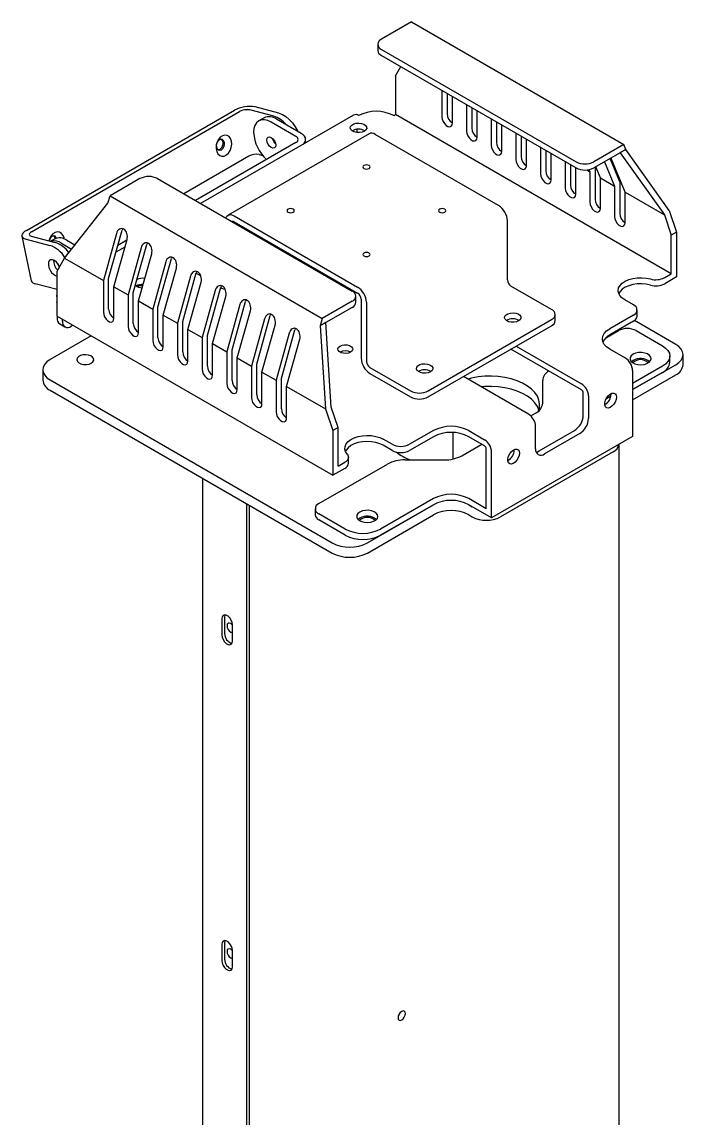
# Model space of a CAD drawing. Header units: millimetres. Extents: x -151 to 542, y -128 to 292.
# Drawn here: x 300.58 to 309.42, y 262.11 to 276.77 of the extents above; entities that cross this region are included whole.
import ezdxf

# ---------------------------------------------------------------- set-up
doc = ezdxf.new("R2010")
doc.units = ezdxf.units.MM

msp = doc.modelspace()

# ---------------------------------------------------------------- linework, layer by layer
at = {"color": 7, "linetype": 'Continuous', "lineweight": 25}
for p, q in [((305.78892, 276.76565), (305.38822, 276.53433)), ((305.78892, 276.76565), (308.6282, 275.12656)), ((305.33941, 276.4663), (305.33941, 276.38464)), ((305.38822, 276.39826), (307.9918, 274.89525)), ((305.38822, 276.31661), (307.9918, 274.81359)), ((305.57678, 276.04431), (305.64564, 276.168)), ((305.57678, 276.04431), (305.57678, 275.52717)), ((306.19504, 275.85084), (306.19504, 275.49687)), ((306.26575, 275.81002), (306.26575, 275.53769)), ((306.33646, 275.41523), (306.33646, 275.7692)), ((300.64048, 273.97825), (303.42177, 275.58386)), ((300.70869, 273.96042), (303.48997, 275.56602)), ((305.01515, 275.52016), (302.96881, 274.33883)), ((303.94718, 275.50578), (303.62889, 275.58901)), ((304.0179, 275.5466), (303.6996, 275.62983)), ((305.55321, 275.51356), (305.57678, 275.52717)), ((309.2646, 273.39824), (305.57678, 275.52717)), ((306.52502, 275.66035), (306.52502, 275.30638)), ((306.59573, 275.61953), (306.59573, 275.3472)), ((306.66644, 275.22474), (306.66644, 275.57871)), ((303.81914, 275.48243), (303.74843, 275.44161)), ((304.24507, 275.23461), (303.91508, 275.4251)), ((304.31578, 275.27543), (303.98579, 275.46592)), ((306.855, 275.46985), (306.855, 275.11588)), ((306.92571, 275.42903), (306.92571, 275.1567)), ((306.99643, 275.03424), (306.99643, 275.38821)), ((305.2224, 275.27026), (303.33678, 274.18171)), ((305.05824, 275.33065), (305.05824, 275.28825)), ((306.95564, 274.30953), (305.30573, 275.26201)), ((307.18499, 275.27936), (307.18499, 274.92539)), ((307.2557, 275.23854), (307.2557, 274.96621)), ((304.24507, 275.15297), (302.9018, 274.37752)), ((304.37436, 275.15024), (304.37436, 275.19379)), ((307.32641, 274.84374), (307.32641, 275.19772)), ((307.51497, 275.08886), (307.51497, 274.73489)), ((308.6282, 275.12656), (308.22751, 274.89525)), ((308.65518, 275.06048), (308.6282, 275.12656)), ((303.61433, 274.96915), (302.74564, 274.46767)), ((303.75325, 274.99214), (303.802, 274.97939)), ((307.58568, 275.04804), (307.58568, 274.77571)), ((307.65639, 274.65325), (307.65639, 275.00722)), ((308.5795, 275.01679), (308.22751, 274.81359)), ((308.57563, 274.62755), (308.44774, 274.94073)), ((308.65518, 275.06048), (308.5795, 275.01679)), ((308.5795, 275.01679), (309.17286, 274.18608)), ((309.23723, 274.24561), (308.65518, 275.06048)), ((307.84495, 274.89837), (307.84495, 274.5444)), ((307.91566, 274.85755), (307.91566, 274.58522)), ((307.98638, 274.46275), (307.98638, 274.81673)), ((308.13303, 274.78636), (308.17494, 274.76217)), ((308.16335, 274.79054), (308.17494, 274.76217)), ((308.24565, 274.81804), (308.24366, 274.82292)), ((308.24565, 274.81804), (308.24565, 274.39472)), ((308.31636, 274.68053), (308.25544, 274.82972)), ((308.37206, 274.89704), (308.50492, 274.57168)), ((308.64634, 274.49003), (308.46646, 274.93055)), ((302.1591, 274.6702), (301.75841, 274.43888)), ((302.3948, 274.6702), (304.99838, 273.16718)), ((308.17494, 274.76217), (308.17494, 274.3539)), ((308.31636, 274.68053), (308.50492, 274.57168)), ((308.31636, 274.27226), (308.31636, 274.68053)), ((308.50492, 274.57168), (308.50492, 274.1634)), ((308.57563, 274.62755), (308.57563, 274.20423)), ((301.73142, 274.34165), (301.75841, 274.43888)), ((301.75841, 274.43888), (304.59769, 272.7998)), ((308.64634, 274.49003), (309.17286, 274.18608)), ((308.64634, 274.08176), (308.64634, 274.49003)), ((301.14937, 273.60798), (301.73142, 274.34165)), ((309.23723, 274.24561), (309.33531, 273.9562)), ((303.42011, 274.17346), (305.07002, 273.22099)), ((303.42011, 274.09181), (305.07002, 273.13933)), ((307.07349, 273.31608), (307.07349, 274.10541)), ((309.17286, 274.18608), (309.2646, 273.91538)), ((301.84447, 273.93797), (301.66955, 273.30769)), ((301.74027, 273.33346), (301.92015, 273.98166)), ((301.93323, 273.99867), (301.92402, 273.99336)), ((309.33531, 273.9562), (309.2646, 273.91538)), ((309.2646, 273.39824), (309.2646, 273.91538)), ((309.33531, 273.9562), (309.33531, 273.3574)), ((300.5811, 273.90179), (300.70546, 273.30492)), ((300.63547, 273.86094), (300.95377, 273.77772)), ((300.70618, 273.90177), (301.02448, 273.81854)), ((301.01428, 273.86322), (300.9642, 273.8343)), ((301.11023, 273.80589), (301.24477, 273.72822)), ((301.18094, 273.84671), (301.28919, 273.78422)), ((301.81098, 273.22605), (301.98589, 273.85633)), ((301.98339, 273.84733), (301.8637, 273.77823)), ((302.07025, 273.14296), (302.25013, 273.79117)), ((301.95782, 273.7552), (301.83813, 273.68611)), ((302.17445, 273.74748), (301.99954, 273.11719)), ((302.14096, 273.03555), (302.31587, 273.66583)), ((304.1409, 273.6622), (304.15259, 273.66895)), ((301.0513, 273.4318), (301.14937, 273.60798)), ((301.14937, 273.60798), (301.66955, 273.30769)), ((302.50443, 273.55698), (302.32952, 272.9267)), ((302.40023, 272.95247), (302.58012, 273.60067)), ((302.47094, 272.84505), (302.64585, 273.47534)), ((301.0513, 272.83301), (301.0513, 273.4318)), ((301.74027, 272.92519), (301.74027, 273.33346)), ((302.83442, 273.36649), (302.6595, 272.7362)), ((302.73021, 272.76197), (302.9101, 273.41018)), ((302.90919, 273.4069), (302.97261, 273.3703)), ((309.17606, 273.34713), (309.2646, 273.39824)), ((309.33531, 273.3574), (309.17606, 273.26547)), ((301.0513, 273.18787), (300.75983, 273.26408)), ((301.66955, 273.30769), (301.66955, 272.88437)), ((301.81098, 273.22605), (301.99954, 273.11719)), ((301.81098, 272.80272), (301.81098, 273.22605)), ((302.80093, 272.65456), (302.97584, 273.28484)), ((303.1644, 273.17599), (302.98949, 272.54571)), ((303.0602, 272.57148), (303.24008, 273.21968)), ((303.23917, 273.21641), (303.25512, 273.20721)), ((307.66275, 272.92148), (307.12063, 273.23443)), ((301.04795, 273.10515), (301.04795, 273.0235)), ((301.99954, 273.11719), (301.99954, 272.69387)), ((302.07025, 272.73469), (302.07025, 273.14296)), ((302.14096, 273.03555), (302.32952, 272.9267)), ((302.14096, 272.61223), (302.14096, 273.03555)), ((303.13091, 272.46406), (303.30582, 273.09435)), ((303.39018, 272.38098), (303.57007, 273.02919)), ((304.99838, 273.03111), (304.59769, 272.7998)), ((305.0472, 273.01749), (305.0472, 273.09915)), ((305.11716, 273.05768), (305.11716, 272.26836)), ((308.75876, 272.98269), (308.64091, 273.05073)), ((301.0513, 272.99629), (301.04795, 273.0235)), ((302.32952, 272.9267), (302.32952, 272.50337)), ((302.40023, 272.5442), (302.40023, 272.95247)), ((303.49438, 272.98549), (303.31947, 272.35521)), ((303.46089, 272.27357), (303.6358, 272.90385)), ((304.99838, 272.94946), (304.64639, 272.74626)), ((305.18787, 273.01686), (305.18787, 272.22754)), ((308.80758, 272.83301), (308.80758, 272.91466)), ((301.0513, 272.83301), (304.73911, 270.70408)), ((301.0513, 272.83301), (301.0513, 272.80573)), ((301.12201, 272.76491), (301.12201, 272.79219)), ((302.47094, 272.84505), (302.6595, 272.7362)), ((302.47094, 272.42173), (302.47094, 272.84505)), ((302.6595, 272.7362), (302.6595, 272.31288)), ((302.73021, 272.3537), (302.73021, 272.76197)), ((303.82437, 272.795), (303.64945, 272.16471)), ((303.72016, 272.19048), (303.90005, 272.83869)), ((304.59769, 272.7998), (304.57071, 272.70257)), ((304.64639, 272.74626), (304.57071, 272.70257)), ((304.71809, 271.61439), (304.64639, 272.74626)), ((306.01283, 271.83293), (307.66275, 272.78541)), ((307.71156, 272.77179), (307.71156, 272.85344)), ((308.75876, 272.84663), (308.44057, 272.66293)), ((308.75876, 272.76497), (308.44057, 272.58128)), ((309.32445, 272.45459), (308.77194, 272.77354)), ((301.08582, 272.72942), (301.15654, 272.6886)), ((301.26351, 272.7105), (301.23986, 272.69685)), ((302.80093, 272.65456), (302.98949, 272.54571)), ((302.80093, 272.23124), (302.80093, 272.65456)), ((303.79087, 272.08307), (303.96579, 272.71336)), ((304.15435, 272.6045), (303.97944, 271.97422)), ((304.05015, 271.99999), (304.23003, 272.6482)), ((304.57071, 272.70257), (304.64104, 271.59228)), ((306.01283, 271.75128), (307.66275, 272.70375)), ((308.38372, 272.53744), (308.55842, 272.63829)), ((308.79412, 272.63829), (309.14767, 272.43419)), ((301.50869, 272.56896), (300.95702, 272.25049)), ((302.98949, 272.54571), (302.98949, 272.12238)), ((303.0602, 272.1632), (303.0602, 272.57148)), ((303.13091, 272.46406), (303.31947, 272.35521)), ((303.13091, 272.04074), (303.13091, 272.46406)), ((304.12086, 271.89258), (304.29577, 272.52286)), ((303.31947, 272.35521), (303.31947, 271.93189)), ((303.39018, 271.97271), (303.39018, 272.38098)), ((308.06344, 271.84651), (307.12062, 272.39079)), ((307.19134, 272.43162), (308.06344, 271.92817)), ((308.6527, 272.26834), (308.44057, 272.3908)), ((309.2453, 272.21647), (309.2453, 272.29812)), ((309.42208, 272.18243), (309.42208, 272.31852)), ((303.46089, 272.27357), (303.64945, 272.16471)), ((303.46089, 271.85025), (303.46089, 272.27357)), ((303.64945, 272.16471), (303.64945, 271.74139)), ((303.72016, 271.78221), (303.72016, 272.19048)), ((308.75287, 272.24028), (308.73029, 272.22328)), ((308.74698, 271.84909), (309.32445, 272.18245)), ((309.14767, 272.16206), (308.74698, 271.93074)), ((300.85939, 272.11442), (300.85939, 271.97833)), ((303.79087, 272.08307), (303.97944, 271.97422)), ((303.79087, 271.65975), (303.79087, 272.08307)), ((305.23502, 272.14589), (305.77713, 271.83293)), ((305.23502, 272.06423), (305.77713, 271.75128)), ((307.35634, 271.51996), (306.48424, 272.02341)), ((308.74698, 272.10504), (308.74698, 271.22317)), ((309.14767, 272.0804), (308.74698, 271.84909)), ((308.74698, 271.713), (309.32445, 272.04636)), ((300.95702, 271.97835), (304.72826, 269.80126)), ((303.97944, 271.97422), (303.97944, 271.5509)), ((304.05015, 271.59172), (304.05015, 271.99999)), ((304.12086, 271.89258), (304.64104, 271.59228)), ((304.12086, 271.46926), (304.12086, 271.89258)), ((307.5449, 271.67028), (307.5449, 271.97349)), ((300.95702, 271.84226), (304.72826, 269.66517)), ((308.08701, 271.50629), (308.08701, 271.80569)), ((308.15772, 271.76487), (308.15772, 271.46547)), ((308.45645, 271.76302), (308.44057, 271.75385)), ((308.45942, 271.78932), (308.45913, 271.79699)), ((304.64104, 271.59228), (304.73911, 271.30287)), ((304.80982, 271.34369), (304.71809, 271.61439)), ((307.385, 271.49826), (307.44727, 271.53421)), ((304.80982, 271.34369), (304.73911, 271.30287)), ((304.73911, 271.30287), (304.73911, 270.70408)), ((304.80982, 270.82655), (304.80982, 271.34369)), ((306.08354, 271.30225), (305.76535, 271.11856)), ((306.34282, 271.27648), (306.34282, 270.92194)), ((306.55495, 271.30225), (306.76708, 271.17979)), ((307.45062, 271.05726), (307.45062, 271.35666)), ((307.49776, 271.03003), (307.96916, 271.30217)), ((305.52964, 271.11856), (305.41179, 271.1866)), ((306.08354, 271.2206), (305.76535, 271.03691)), ((306.76708, 271.09814), (306.55495, 271.2206)), ((308.74698, 271.22317), (306.86136, 270.13463)), ((308.03987, 271.26134), (307.56847, 270.98921)), ((305.52964, 271.03691), (305.41179, 271.10494)), ((306.46402, 270.96659), (306.72948, 271.11984)), ((306.79065, 270.2571), (306.79065, 271.05731)), ((306.86136, 270.13463), (306.86136, 271.01649)), ((308.48771, 271.01905), (306.97921, 270.14821)), ((307.16306, 271.04095), (307.16276, 271.04861)), ((308.56581, 248.64581), (308.56581, 271.11859)), ((304.55148, 270.32514), (305.46737, 270.85387)), ((304.80982, 270.82655), (304.89836, 270.87766)), ((304.94718, 270.86404), (304.94718, 270.9457)), ((305.70307, 270.91023), (306.22832, 270.91023)), ((304.89836, 270.79601), (304.73911, 270.70408)), ((302.99664, 270.66481), (302.99664, 261.45011)), ((306.08354, 270.39317), (305.37644, 269.98497)), ((306.79065, 270.2571), (306.55495, 270.39317)), ((303.5851, 270.3251), (303.5851, 259.39479)), ((303.62045, 270.30469), (303.62045, 258.76751)), ((304.50266, 270.2571), (304.50266, 270.17545)), ((305.19966, 269.80126), (306.08354, 270.31152)), ((306.08354, 270.31152), (305.37644, 269.90331)), ((306.86136, 270.13463), (306.55495, 270.31152)), ((306.55495, 270.31152), (306.60209, 270.2843)), ((304.90503, 269.98497), (304.55148, 270.18907)), ((304.90503, 269.90331), (304.55148, 270.10742)), ((305.09949, 270.13123), (305.07691, 270.11423)), ((305.19966, 269.66517), (306.08354, 270.17543)), ((306.55495, 270.17543), (306.60209, 270.14821)), ((303.25512, 268.78714), (303.25512, 268.5694)), ((303.29047, 268.80755), (303.29047, 268.58981)), ((303.39654, 268.48775), (303.39654, 268.7055)), ((303.25512, 264.43226), (303.25512, 264.21451)), ((303.29047, 264.45267), (303.29047, 264.23492)), ((303.39654, 264.13287), (303.39654, 264.35061))]:
    msp.add_line(p, q, dxfattribs=at)
at = {"color": 7, "linetype": 'Continuous', "lineweight": 25, "flags": 128}
for points in [[(304.0179, 275.5466), (304.06344, 275.52927), (304.10963, 275.50114), (304.15468, 275.46328), (304.19687, 275.41716), (304.23457, 275.36454), (304.26633, 275.30746), (304.26862, 275.30265)], [(303.91508, 275.4251), (303.8691, 275.44642), (303.82488, 275.45646), (303.78413, 275.45483), (303.74842, 275.4416), (303.7191, 275.41727), (303.69732, 275.38279), (303.68391, 275.33948), (303.67938, 275.28899)], [(305.15959, 275.30537), (305.13012, 275.29323), (305.09542, 275.28726), (305.05924, 275.28813), (305.0255, 275.29573), (304.99787, 275.30924), (304.97933, 275.32719), (304.9719, 275.34765), (304.97638, 275.3684), (304.99229, 275.38718), (305.01789, 275.40196), (305.05042, 275.41114), (305.08635, 275.41372), (305.12179, 275.40943), (305.1529, 275.39873), (305.1763, 275.38278), (305.18947, 275.36331), (305.19096, 275.34242), (305.18063, 275.32239), (305.15959, 275.30537)], [(306.19504, 275.49687), (306.1993, 275.46648), (306.21158, 275.43483), (306.23039, 275.40575), (306.25347, 275.38273), (306.27803, 275.36855), (306.3011, 275.36493), (306.31992, 275.37229), (306.33219, 275.38977), (306.33646, 275.41523)], [(303.38245, 275.16962), (303.37006, 275.20484), (303.34977, 275.23174), (303.32338, 275.24792), (303.29323, 275.25194), (303.26201, 275.24345), (303.23248, 275.2232), (303.20726, 275.19299), (303.18861, 275.1555), (303.17818, 275.11407), (303.17689, 275.07238), (303.18486, 275.03413), (303.20138, 275.00272), (303.22499, 274.98094), (303.25357, 274.97072), (303.28461, 274.97298), (303.31533, 274.98751), (303.34301, 275.01303), (303.36519, 275.04726), (303.3799, 275.08716), (303.38583, 275.12919), (303.38245, 275.16962)], [(303.85616, 275.18694), (303.86064, 275.21039), (303.87342, 275.22509), (303.89253, 275.22881), (303.91508, 275.22097), (303.93763, 275.20277), (303.95675, 275.17698), (303.96952, 275.14754), (303.97401, 275.11891), (303.96952, 275.09546), (303.95675, 275.08075), (303.93763, 275.07704), (303.91508, 275.08488), (303.89253, 275.10308), (303.87342, 275.12886), (303.86064, 275.15831), (303.85616, 275.18694)], [(304.34422, 275.13284), (304.35913, 275.1496), (304.37051, 275.17126), (304.37436, 275.19379), (304.37051, 275.21631), (304.35913, 275.23797), (304.34065, 275.25793), (304.31578, 275.27543)], [(306.52502, 275.30638), (306.52929, 275.27599), (306.54156, 275.24434), (306.56038, 275.21525), (306.58345, 275.19223), (306.60801, 275.17805), (306.63109, 275.17443), (306.6499, 275.1818), (306.66218, 275.19927), (306.66644, 275.22474)], [(303.28752, 275.15391), (303.27813, 275.17728), (303.2621, 275.19243), (303.24186, 275.19705), (303.2205, 275.19044), (303.20127, 275.17362), (303.1871, 275.14913), (303.18014, 275.12071), (303.18146, 275.09268), (303.19085, 275.06932), (303.20688, 275.05417), (303.22712, 275.04954), (303.24848, 275.05615), (303.26771, 275.07298), (303.28188, 275.09746), (303.28884, 275.12588), (303.28752, 275.15391)], [(303.24224, 275.19706), (303.25653, 275.18292), (303.26592, 275.15956), (303.26724, 275.13153), (303.26028, 275.10311), (303.24611, 275.07862), (303.22688, 275.0618), (303.20552, 275.05519), (303.20514, 275.05517)], [(303.93697, 275.20347), (303.94974, 275.17594), (303.9698, 275.1466)], [(306.855, 275.11588), (306.85927, 275.08549), (306.87155, 275.05384), (306.89036, 275.02476), (306.91344, 275.00174), (306.93799, 274.98756), (306.96107, 274.98394), (306.97988, 274.9913), (306.99216, 275.00877), (306.99643, 275.03424)], [(305.22205, 274.80686), (305.23253, 274.81591), (305.23621, 274.82659), (305.23253, 274.83727), (305.22205, 274.84632), (305.20637, 274.85237), (305.18787, 274.85449), (305.16938, 274.85237), (305.1537, 274.84632), (305.14322, 274.83727), (305.13954, 274.82659), (305.14322, 274.81591), (305.1537, 274.80686), (305.16938, 274.80081), (305.18787, 274.79869), (305.20637, 274.80081), (305.22205, 274.80686)], [(307.18499, 274.92539), (307.18925, 274.895), (307.20153, 274.86335), (307.22034, 274.83426), (307.24342, 274.81124), (307.26798, 274.79706), (307.29105, 274.79344), (307.30987, 274.80081), (307.32214, 274.81828), (307.32641, 274.84374)], [(307.51497, 274.73489), (307.51923, 274.7045), (307.53151, 274.67285), (307.55033, 274.64377), (307.5734, 274.62074), (307.59796, 274.60657), (307.62104, 274.60295), (307.63985, 274.61031), (307.65213, 274.62778), (307.65639, 274.65325)], [(307.84495, 274.5444), (307.84922, 274.51401), (307.8615, 274.48236), (307.88031, 274.45327), (307.90339, 274.43025), (307.92794, 274.41607), (307.95102, 274.41245), (307.96983, 274.41982), (307.98211, 274.43729), (307.98638, 274.46275)], [(308.17494, 274.3539), (308.1792, 274.32351), (308.19148, 274.29186), (308.21029, 274.26278), (308.23337, 274.23975), (308.25793, 274.22558), (308.281, 274.22195), (308.29982, 274.22932), (308.31209, 274.24679), (308.31636, 274.27226)], [(304.20853, 274.22177), (304.21901, 274.23082), (304.22269, 274.2415), (304.21901, 274.25217), (304.20853, 274.26123), (304.19285, 274.26727), (304.17436, 274.2694), (304.15586, 274.26727), (304.14018, 274.26123), (304.1297, 274.25217), (304.12602, 274.2415), (304.1297, 274.23082), (304.14018, 274.22177), (304.15586, 274.21572), (304.17436, 274.21359), (304.19285, 274.21572), (304.20853, 274.22177)], [(306.23557, 274.22177), (306.24605, 274.23082), (306.24973, 274.2415), (306.24605, 274.25217), (306.23557, 274.26123), (306.21989, 274.26727), (306.20139, 274.2694), (306.1829, 274.26727), (306.16722, 274.26123), (306.15674, 274.25217), (306.15306, 274.2415), (306.15674, 274.23082), (306.16722, 274.22177), (306.1829, 274.21572), (306.20139, 274.21359), (306.21989, 274.21572), (306.23557, 274.22177)], [(303.30771, 274.14319), (303.31123, 274.15231), (303.32212, 274.16955), (303.33677, 274.18171), (303.35463, 274.18832), (303.37501, 274.18914), (303.39712, 274.18412), (303.42011, 274.17346)], [(308.50492, 274.1634), (308.50918, 274.13302), (308.52146, 274.10137), (308.54028, 274.07228), (308.56335, 274.04926), (308.58791, 274.03508), (308.61099, 274.03146), (308.6298, 274.03883), (308.64208, 274.0563), (308.64634, 274.08176)], [(300.64048, 273.97825), (300.61551, 273.96164), (300.59675, 273.9443), (300.5849, 273.92688), (300.58044, 273.91008), (300.58352, 273.89452), (300.59403, 273.88081), (300.61158, 273.86947), (300.63547, 273.86094)], [(300.70869, 273.96042), (300.6962, 273.95211), (300.68682, 273.94344), (300.6809, 273.93474), (300.67866, 273.92633), (300.68021, 273.91855), (300.68546, 273.9117), (300.69423, 273.90603), (300.70618, 273.90177)], [(301.14541, 273.86411), (301.14328, 273.87697), (301.13089, 273.9122), (301.1106, 273.9391), (301.08421, 273.95527), (301.05406, 273.9593), (301.02284, 273.9508), (300.9933, 273.93055), (300.96809, 273.90034), (300.94944, 273.86286), (300.94252, 273.83997)], [(301.04404, 273.87513), (301.03896, 273.88463), (301.02292, 273.89978), (301.00269, 273.9044), (300.98133, 273.8978), (300.9621, 273.88097), (300.94792, 273.85648), (300.94284, 273.83989)], [(301.00307, 273.90442), (301.01736, 273.89028), (301.02624, 273.86919)], [(305.22205, 273.63667), (305.23253, 273.64573), (305.23621, 273.6564), (305.23253, 273.66708), (305.22205, 273.67613), (305.20637, 273.68218), (305.18787, 273.68431), (305.16938, 273.68218), (305.1537, 273.67613), (305.14322, 273.66708), (305.13954, 273.6564), (305.14322, 273.64573), (305.1537, 273.63667), (305.16938, 273.63062), (305.18787, 273.6285), (305.20637, 273.63062), (305.22205, 273.63667)], [(301.08481, 273.49199), (301.08414, 273.49352), (301.06537, 273.52702), (301.04125, 273.55535), (301.01438, 273.57543), (300.98769, 273.5851), (300.96405, 273.5833), (300.94604, 273.57023), (300.9356, 273.5473), (300.93387, 273.517), (300.94104, 273.48262), (300.95632, 273.44787), (300.97806, 273.41653), (301.00391, 273.39199), (301.03106, 273.37691), (301.0513, 273.37281)], [(308.64091, 273.05073), (308.60286, 273.07762), (308.57487, 273.10834), (308.55805, 273.14168), (308.55309, 273.17628), (308.56019, 273.21076), (308.57905, 273.24373), (308.60893, 273.27386), (308.64862, 273.29994), (308.69653, 273.32094), (308.75072, 273.33599), (308.80903, 273.3445), (308.86911, 273.34613), (308.92854, 273.3408), (308.98493, 273.32874)], [(303.25512, 273.20721), (303.27811, 273.19655), (303.29756, 273.19184)], [(308.98493, 273.24709), (308.92854, 273.25915), (308.86911, 273.26447), (308.80903, 273.26285), (308.75072, 273.25434), (308.69653, 273.23928), (308.64862, 273.21829), (308.60893, 273.1922), (308.57905, 273.16207), (308.5615, 273.13236)], [(301.0513, 273.07794), (301.04795, 273.10515), (301.0513, 273.13237)], [(301.66955, 272.88437), (301.67382, 272.85398), (301.6861, 272.82233), (301.70491, 272.79324), (301.72799, 272.77022), (301.75254, 272.75604), (301.77562, 272.75242), (301.79443, 272.75979), (301.80671, 272.77726), (301.81098, 272.80272)], [(307.22199, 272.76772), (307.19252, 272.75557), (307.15781, 272.74961), (307.12163, 272.75047), (307.0879, 272.75807), (307.06026, 272.77158), (307.04173, 272.78954), (307.0343, 272.81), (307.03878, 272.83074), (307.05468, 272.84952), (307.08029, 272.8643), (307.11282, 272.87348), (307.14875, 272.87607), (307.18419, 272.87178), (307.2153, 272.86108), (307.2387, 272.84513), (307.25186, 272.82565), (307.25336, 272.80477), (307.24303, 272.78473), (307.22199, 272.76772)], [(301.99954, 272.69387), (302.0038, 272.66348), (302.01608, 272.63183), (302.03489, 272.60275), (302.05797, 272.57972), (302.08253, 272.56555), (302.1056, 272.56193), (302.12442, 272.56929), (302.13669, 272.58676), (302.14096, 272.61223)], [(308.44057, 272.3908), (308.39911, 272.41996), (308.36831, 272.45323), (308.34934, 272.48932), (308.34294, 272.52687), (308.34934, 272.56441), (308.36831, 272.60051), (308.39911, 272.63377), (308.44057, 272.66293)], [(302.32952, 272.50337), (302.33379, 272.47299), (302.34606, 272.44134), (302.36488, 272.41225), (302.38795, 272.38923), (302.41251, 272.37505), (302.43559, 272.37143), (302.4544, 272.3788), (302.46668, 272.39627), (302.47094, 272.42173)], [(304.97574, 272.34998), (304.94729, 272.33848), (304.91375, 272.33329), (304.87915, 272.33504), (304.84767, 272.34351), (304.82312, 272.35769), (304.80844, 272.37586), (304.80541, 272.39583), (304.8144, 272.4152), (304.83432, 272.43162), (304.86277, 272.44312), (304.89632, 272.44831), (304.93091, 272.44656), (304.96239, 272.43809), (304.98695, 272.42391), (305.00162, 272.40574), (305.00465, 272.38577), (304.99566, 272.3664), (304.97574, 272.34998)], [(309.32445, 272.18245), (309.3659, 272.21161), (309.39671, 272.24488), (309.41568, 272.28098), (309.42208, 272.31852), (309.41568, 272.35606), (309.39671, 272.39216), (309.3659, 272.42543), (309.32445, 272.45459)], [(301.50856, 272.20422), (301.53024, 272.22175), (301.54089, 272.24239), (301.53935, 272.26391), (301.52578, 272.28398), (301.50167, 272.30041), (301.46962, 272.31144), (301.43311, 272.31586), (301.39609, 272.31319), (301.36257, 272.30373), (301.33619, 272.2885), (301.3198, 272.26916), (301.31519, 272.24778), (301.32284, 272.2267), (301.34194, 272.2082), (301.37041, 272.19428), (301.40517, 272.18645), (301.44244, 272.18556), (301.4782, 272.19171), (301.50856, 272.20422)], [(302.6595, 272.31288), (302.66377, 272.28249), (302.67605, 272.25084), (302.69486, 272.22176), (302.71794, 272.19873), (302.74249, 272.18456), (302.76557, 272.18093), (302.78438, 272.1883), (302.79666, 272.20577), (302.80093, 272.23124)], [(308.75287, 272.32194), (308.7278, 272.30232), (308.71385, 272.27931), (308.71227, 272.25495), (308.7232, 272.2314), (308.74567, 272.21076), (308.77767, 272.19486), (308.81638, 272.18511), (308.85834, 272.18238), (308.89983, 272.18691), (308.93717, 272.1983), (308.96703, 272.21554), (308.98676, 272.2371), (308.99461, 272.26105), (308.98988, 272.28527), (308.973, 272.30762), (308.94545, 272.3261), (308.9097, 272.33907), (308.86891, 272.34537), (308.82671, 272.34446), (308.78685, 272.33641), (308.75287, 272.32194)], [(309.14767, 272.43419), (309.18913, 272.40503), (309.21993, 272.37176), (309.2389, 272.33566), (309.2453, 272.29812), (309.2389, 272.26058), (309.21993, 272.22448), (309.18913, 272.19122), (309.14767, 272.16206)], [(300.95702, 272.25049), (300.91557, 272.22133), (300.88476, 272.18806), (300.86579, 272.15196), (300.85939, 272.11442), (300.86579, 272.07688), (300.88476, 272.04078), (300.91557, 272.00751), (300.95702, 271.97835)], [(306.04347, 272.08738), (306.014, 272.07523), (305.9793, 272.06927), (305.94312, 272.07013), (305.90939, 272.07773), (305.88175, 272.09124), (305.86322, 272.1092), (305.85579, 272.12966), (305.86027, 272.1504), (305.87617, 272.16918), (305.90177, 272.18396), (305.93431, 272.19314), (305.97024, 272.19573), (306.00568, 272.19144), (306.03679, 272.18074), (306.06019, 272.16479), (306.07335, 272.14531), (306.07485, 272.12443), (306.06452, 272.10439), (306.04347, 272.08738)], [(302.98949, 272.12238), (302.99375, 272.092), (303.00603, 272.06035), (303.02484, 272.03126), (303.04792, 272.00824), (303.07248, 271.99406), (303.09555, 271.99044), (303.11437, 271.99781), (303.12664, 272.01528), (303.13091, 272.04074)], [(307.48957, 271.56411), (307.50096, 271.60563), (307.50407, 271.65812), (307.49476, 271.71038), (307.47322, 271.76141), (307.43984, 271.81027), (307.39525, 271.85606), (307.34027, 271.89791), (307.27593, 271.93506), (307.20343, 271.9668), (307.12411, 271.99254), (307.03947, 272.01181), (306.95106, 272.02425), (306.86055, 272.02962), (306.76961, 272.02782), (306.67995, 272.0189), (306.59322, 272.00301), (306.54221, 271.98995)], [(303.31947, 271.93189), (303.32373, 271.9015), (303.33601, 271.86985), (303.35483, 271.84076), (303.3779, 271.81774), (303.40246, 271.80357), (303.42554, 271.79994), (303.44435, 271.80731), (303.45663, 271.82478), (303.46089, 271.85025)], [(307.49395, 271.57694), (307.47322, 271.62532), (307.43984, 271.67418), (307.39525, 271.71997), (307.34027, 271.76182), (307.27593, 271.79897), (307.20343, 271.83071), (307.12411, 271.85645), (307.03947, 271.87572), (306.95106, 271.88816), (306.86055, 271.89353), (306.76961, 271.89173), (306.71943, 271.88764)], [(303.64945, 271.74139), (303.65372, 271.711), (303.666, 271.67936), (303.68481, 271.65027), (303.70789, 271.62725), (303.73244, 271.61307), (303.75552, 271.60945), (303.77433, 271.61682), (303.78661, 271.63429), (303.79087, 271.65975)], [(308.53013, 271.7485), (308.52592, 271.7169), (308.51373, 271.68387), (308.49489, 271.65296), (308.47145, 271.62755), (308.44593, 271.61038), (308.42111, 271.60331), (308.39967, 271.60711), (308.38394, 271.62136), (308.37563, 271.64453), (308.37563, 271.67409), (308.38394, 271.70686), (308.39967, 271.73927), (308.42111, 271.76782), (308.44593, 271.7894), (308.47145, 271.80169), (308.49489, 271.80335), (308.51373, 271.7942), (308.52592, 271.77523), (308.53013, 271.7485)], [(308.44057, 271.75385), (308.39911, 271.72469), (308.38615, 271.71254)], [(303.97944, 271.5509), (303.9837, 271.52051), (303.99598, 271.48886), (304.01479, 271.45977), (304.03787, 271.43675), (304.06243, 271.42258), (304.0855, 271.41895), (304.10431, 271.42632), (304.11659, 271.44379), (304.12086, 271.46926)], [(304.93021, 270.988), (304.90931, 271.02055), (304.90009, 271.05486), (304.90291, 271.08954), (304.91765, 271.1232), (304.94373, 271.15449), (304.98009, 271.18215), (305.02528, 271.20506), (305.07747, 271.22231), (305.13458, 271.2332), (305.1943, 271.23729), (305.25424, 271.23443), (305.31199, 271.22472), (305.36522, 271.20856), (305.41179, 271.1866)], [(305.41179, 271.10494), (305.36522, 271.12691), (305.31199, 271.14307), (305.25424, 271.15278), (305.1943, 271.15564), (305.13458, 271.15154), (305.07747, 271.14065), (305.02528, 271.1234), (304.98009, 271.10049), (304.94373, 271.07284), (304.91765, 271.04155), (304.90812, 271.02331)], [(304.93021, 270.988), (304.93973, 270.97414), (304.94543, 270.9596), (304.94717, 270.94473), (304.94491, 270.92988), (304.93871, 270.91542), (304.92871, 270.90167), (304.91515, 270.88899), (304.89836, 270.87766)], [(307.23377, 271.00013), (307.22956, 270.96853), (307.21737, 270.93549), (307.19853, 270.90459), (307.17508, 270.87918), (307.14957, 270.862), (307.12474, 270.85493), (307.10331, 270.85873), (307.08758, 270.87299), (307.07927, 270.89615), (307.07927, 270.92572), (307.08758, 270.95848), (307.10331, 270.9909), (307.12474, 271.01944), (307.14957, 271.04103), (307.17508, 271.05332), (307.19853, 271.05498), (307.21737, 271.04583), (307.22956, 271.02686), (307.23377, 271.00013)], [(307.45766, 271.015), (307.47477, 271.01937), (307.49776, 271.03003)], [(305.09949, 270.21288), (305.07441, 270.19327), (305.06046, 270.17026), (305.05888, 270.1459), (305.06981, 270.12235), (305.09228, 270.10171), (305.12429, 270.08581), (305.16299, 270.07606), (305.20496, 270.07333), (305.24645, 270.07786), (305.28378, 270.08925), (305.31364, 270.10649), (305.33338, 270.12804), (305.34123, 270.15199), (305.3365, 270.17622), (305.31961, 270.19856), (305.29207, 270.21704), (305.25631, 270.23001), (305.21552, 270.23632), (305.17332, 270.23541), (305.13346, 270.22736), (305.09949, 270.21288)], [(303.39654, 268.7055), (303.39227, 268.73589), (303.37999, 268.76754), (303.36118, 268.79662), (303.33811, 268.81964), (303.31355, 268.83382), (303.29047, 268.83744), (303.27166, 268.83008), (303.25938, 268.81261), (303.25512, 268.78714)], [(303.29674, 268.83754), (303.29474, 268.83302), (303.29047, 268.80755)], [(303.39654, 268.70132), (303.39191, 268.70653), (303.37297, 268.72182), (303.35403, 268.7284), (303.33797, 268.72528), (303.32724, 268.71293), (303.32347, 268.69324), (303.32724, 268.66919), (303.33797, 268.64445), (303.35403, 268.62279), (303.37297, 268.6075), (303.39191, 268.60092), (303.39654, 268.60079)], [(303.25512, 268.5694), (303.25938, 268.53901), (303.27166, 268.50736), (303.29047, 268.47827), (303.31355, 268.45525), (303.33811, 268.44107), (303.36118, 268.43745), (303.37999, 268.44482), (303.39227, 268.46229), (303.39654, 268.48775)], [(303.39654, 264.35061), (303.39227, 264.381), (303.37999, 264.41265), (303.36118, 264.44174), (303.33811, 264.46476), (303.31355, 264.47894), (303.29047, 264.48256), (303.27166, 264.47519), (303.25938, 264.45772), (303.25512, 264.43226)], [(303.29674, 264.48265), (303.29474, 264.47813), (303.29047, 264.45267)], [(303.39654, 264.34643), (303.39191, 264.35165), (303.37297, 264.36693), (303.35403, 264.37352), (303.33797, 264.3704), (303.32724, 264.35805), (303.32347, 264.33835), (303.32724, 264.3143), (303.33797, 264.28956), (303.35403, 264.2679), (303.37297, 264.25262), (303.39191, 264.24603), (303.39654, 264.24591)], [(303.25512, 264.21451), (303.25938, 264.18412), (303.27166, 264.15247), (303.29047, 264.12339), (303.31355, 264.10037), (303.33811, 264.08619), (303.36118, 264.08257), (303.37999, 264.08993), (303.39227, 264.1074), (303.39654, 264.13287)], [(305.70878, 263.50834), (305.70501, 263.52804), (305.69428, 263.54039), (305.67822, 263.54351), (305.65928, 263.53692), (305.64034, 263.52164), (305.62428, 263.49998), (305.61355, 263.47524), (305.60978, 263.45119), (305.61355, 263.43149), (305.62428, 263.41914), (305.64034, 263.41602), (305.65928, 263.42261), (305.67822, 263.43789), (305.69428, 263.45955), (305.70501, 263.48429), (305.70878, 263.50834)]]:
    msp.add_lwpolyline(points, dxfattribs=at)
at = {"color": 7, "linetype": 'Continuous', "lineweight": 25}
for centre, radius, start, end in [((305.41404, 276.4663), 0.07277, 110.783421, 249.216579), ((305.42282, 276.39296), 0.08382, 185.694799, 245.625342), ((303.62498, 275.21826), 0.41828, 79.723769, 119.06753), ((303.59158, 275.38323), 0.20914, 79.723769, 119.06753), ((305.04275, 275.45904), 0.06706, 54.382423, 114.307119), ((305.31751, 275.05866), 0.51234, 62.609672, 117.390328), ((306.41666, 275.54317), 0.15101, 182.07995, 237.92005), ((303.88815, 275.32963), 0.16766, 54.382423, 114.307119), ((303.83638, 275.16679), 0.35664, 39.36846, 71.899628), ((304.20288, 275.31657), 0.52422, 183.015852, 228.08781), ((304.22957, 275.19379), 0.04366, 290.783421, 69.216579), ((305.08181, 275.17324), 0.16016, 58.262051, 121.737949), ((305.25691, 275.19386), 0.08383, 54.382423, 114.307119), ((306.74665, 275.35268), 0.15101, 182.07995, 237.92005), ((304.06069, 275.23698), 0.13473, 190.888806, 229.105817), ((307.07663, 275.16218), 0.15101, 182.07995, 237.92005), ((303.71594, 274.78636), 0.20914, 79.723769, 119.06753), ((307.40661, 274.97169), 0.15101, 182.07995, 237.92005), ((308.10965, 275.1227), 0.25617, 242.609672, 297.390328), ((308.10965, 275.04104), 0.25617, 242.609672, 297.390328), ((302.27695, 274.44275), 0.25617, 62.609672, 117.390328), ((307.7366, 274.78119), 0.15101, 182.07995, 237.92005), ((308.06658, 274.5907), 0.15101, 182.07995, 237.92005), ((308.39656, 274.4002), 0.15101, 182.07995, 237.92005), ((306.81762, 274.09376), 0.25613, 2.605478, 57.394522), ((308.72655, 274.20971), 0.15101, 182.07995, 237.92005), ((303.40022, 274.06354), 0.03457, 54.871064, 108.882405), ((300.82622, 273.40911), 0.39005, 32.174378, 70.914243), ((301.00846, 273.65806), 0.17947, 55.456803, 102.766568), ((301.0833, 273.71042), 0.16766, 54.382423, 114.307119), ((300.89648, 273.45246), 0.38781, 36.406982, 70.728249), ((301.17958, 273.5729), 0.17482, 177.649056, 226.504114), ((301.18883, 273.57907), 0.13892, 196.319409, 220.445604), ((302.19413, 273.16975), 0.16932, 79.692299, 115.996412), ((309.05727, 273.57936), 0.26085, 253.899818, 297.08881), ((300.76507, 273.32766), 0.0638, 200.879131, 265.29202), ((302.18626, 273.34658), 0.13483, 229.324025, 271.534048), ((302.19236, 273.09798), 0.15926, 86.388028, 121.054321), ((302.19111, 273.11238), 0.13911, 86.650276, 122.171485), ((304.93201, 273.00522), 0.25613, 2.605478, 57.394522), ((307.17584, 273.32074), 0.10245, 182.605478, 237.394522), ((309.05727, 273.49771), 0.26085, 253.899818, 297.08881), ((304.97256, 273.09915), 0.07277, 290.783421, 69.216579), ((305.01482, 273.05302), 0.10245, 2.605478, 57.394522), ((301.89169, 272.93096), 0.15153, 182.183265, 237.816735), ((304.96379, 273.02581), 0.08382, 294.374658, 354.305201), ((307.63693, 272.85344), 0.07277, 290.783421, 69.216579), ((308.73294, 272.91466), 0.07277, 290.783421, 69.216579), ((301.13058, 272.79563), 0.07992, 172.74417, 235.943649), ((301.19386, 272.75325), 0.07278, 170.785963, 309.203285), ((302.22167, 272.74046), 0.15153, 182.183265, 237.816735), ((307.1442, 272.63558), 0.16016, 58.262051, 121.737949), ((307.62815, 272.78011), 0.08382, 294.374658, 354.305201), ((308.72417, 272.84132), 0.08382, 294.374658, 354.305201), ((308.67627, 272.41084), 0.25617, 62.609672, 117.390328), ((302.55165, 272.54997), 0.15153, 182.183265, 237.816735), ((308.52946, 272.40705), 0.19559, 117.03164, 156.182759), ((302.88163, 272.35947), 0.15153, 182.183265, 237.816735), ((304.90503, 272.21591), 0.15156, 62.19366, 117.80634), ((303.21162, 272.16898), 0.15153, 182.183265, 237.816735), ((305.37303, 272.28), 0.25613, 182.605478, 237.394522), ((305.29022, 272.2322), 0.10245, 182.605478, 237.394522), ((308.54228, 272.09572), 0.20491, 2.605478, 57.394522), ((308.85305, 272.10016), 0.15016, 46.196974, 133.803026), ((308.8515, 272.06352), 0.20242, 52.117284, 119.160005), ((309.07848, 272.23311), 0.16765, 294.374658, 354.305201), ((309.25526, 272.19907), 0.16765, 294.374658, 354.305201), ((305.96569, 271.95524), 0.16016, 58.262051, 121.737949), ((307.70525, 271.95914), 0.16099, 119.572881, 174.885271), ((301.02621, 271.99496), 0.16765, 185.694799, 245.625342), ((303.5416, 271.97848), 0.15153, 182.183265, 237.816735), ((307.95303, 271.75555), 0.20491, 2.605478, 57.394522), ((303.87158, 271.78799), 0.15153, 182.183265, 237.816735), ((305.89498, 272.06038), 0.25617, 242.609672, 297.390328), ((305.89498, 271.97873), 0.25617, 242.609672, 297.390328), ((308.03584, 271.80336), 0.05123, 2.605478, 57.394522), ((308.2989, 271.79247), 0.16055, 298.239196, 358.874689), ((304.20157, 271.59749), 0.15153, 182.183265, 237.816735), ((307.37808, 271.68691), 0.16765, 294.374658, 354.305201), ((307.24592, 271.34735), 0.20491, 2.605478, 57.394522), ((307.83114, 271.51793), 0.25613, 302.605478, 357.394522), ((307.90185, 271.47711), 0.25613, 302.605478, 357.394522), ((306.31925, 270.84735), 0.51234, 62.609672, 117.390328), ((306.31925, 270.7657), 0.51234, 62.609672, 117.390328), ((306.65667, 271.00718), 0.20491, 2.605478, 57.394522), ((305.64749, 271.34601), 0.25617, 242.609672, 297.390328), ((305.64749, 271.26436), 0.25617, 242.609672, 297.390328), ((305.99536, 271.53708), 0.66351, 231.784839, 250.866309), ((306.73948, 271.05498), 0.05123, 2.605478, 57.394522), ((307.00254, 271.0441), 0.16055, 298.239196, 358.874689), ((307.52246, 271.04561), 0.07278, 170.785963, 309.203285), ((308.4297, 271.14434), 0.13807, 294.841091, 349.122284), ((304.86553, 270.8711), 0.08195, 293.616279, 355.06358), ((305.69347, 270.42936), 0.48097, 88.855903, 118.040239), ((306.23792, 271.3911), 0.48097, 268.855903, 298.040239), ((306.31925, 269.93827), 0.51234, 62.609672, 117.390328), ((304.5773, 270.2571), 0.07277, 110.783421, 249.216579), ((306.31925, 269.85661), 0.51234, 62.609672, 117.390328), ((304.58607, 270.18377), 0.08382, 185.694799, 245.625342), ((305.19966, 269.99111), 0.15016, 46.196974, 133.803026), ((305.19812, 269.95446), 0.20242, 52.117284, 119.160005), ((306.31925, 269.72052), 0.51234, 62.609672, 117.390328), ((306.79065, 270.51214), 0.40987, 242.609672, 297.390328), ((305.14073, 270.43987), 0.51234, 242.609672, 297.390328), ((305.14073, 270.35822), 0.51234, 242.609672, 297.390328), ((304.96396, 270.25617), 0.51234, 242.609672, 297.390328), ((304.96396, 270.12008), 0.51234, 242.609672, 297.390328), ((303.42367, 268.58675), 0.13323, 178.6852, 255.482228), ((303.42367, 264.23186), 0.13323, 178.685202, 255.482217)]:
    msp.add_arc(centre, radius, start, end, dxfattribs=at)
for centre, major_axis, ratio, start_param, end_param in [((308.39575, 274.97137), (-0.07144, 0.07381), 0.33840683, 3.84246658, 4.07471562), ((301.91518, 273.89715), (-0.00513, 0.10539), 0.71649633, 4.28007111, 7.42166376), ((301.99086, 273.94084), (-0.00513, 0.10539), 0.71649633, 0.93271014, 1.13847845), ((302.24516, 273.70666), (-0.00513, 0.10539), 0.71649633, 4.28007111, 7.42166376), ((302.32084, 273.75035), (-0.00513, 0.10539), 0.71649633, 0.93271012, 1.13847845), ((302.57514, 273.51616), (-0.00513, 0.10539), 0.71649633, 4.28007111, 7.42166376), ((302.65083, 273.55985), (-0.00513, 0.10539), 0.71649633, 0.93271012, 1.13847845), ((302.90513, 273.32566), (-0.00513, 0.10539), 0.71649633, 4.28007111, 7.42166376), ((302.98081, 273.36936), (-0.00513, 0.10539), 0.71649633, 0.93271012, 1.13847845), ((303.23511, 273.13517), (-0.00513, 0.10539), 0.71649633, 4.28007111, 7.42166376), ((303.31079, 273.17886), (-0.00513, 0.10539), 0.71649633, 0.93271012, 1.13847845), ((303.56509, 272.94467), (-0.00513, 0.10539), 0.71649633, 4.28007111, 7.42166376), ((303.64078, 272.98837), (-0.00513, 0.10539), 0.71649633, 0.93271014, 1.13847845), ((303.89508, 272.75418), (-0.00513, 0.10539), 0.71649633, 4.28007111, 7.42166376), ((303.97076, 272.79787), (-0.00513, 0.10539), 0.71649633, 0.93271013, 1.13847845), ((304.22506, 272.56368), (-0.00513, 0.10539), 0.71649633, 4.28007111, 7.42166376), ((304.30074, 272.60738), (-0.00513, 0.10539), 0.71649633, 0.93271012, 1.13847845)]:
    msp.add_ellipse(centre, major_axis=major_axis, ratio=ratio, start_param=start_param, end_param=end_param, dxfattribs=at)
for points, knots in [([(302.19753, 273.23939), (302.1909, 273.23985), (302.17395, 273.24105), (302.14814, 273.23685), (302.13329, 273.23005), (302.12629, 273.22685)], [0, 0, 0, 0, 0.25357797, 0.64836361, 1, 1, 1, 1]), ([(302.19686, 273.23697), (302.18849, 273.2373), (302.1689, 273.23807), (302.14462, 273.23365), (302.13285, 273.22764), (302.12908, 273.22571)], [0, 0, 0, 0, 0.33614133, 0.78726762, 1, 1, 1, 1])]:
    msp.add_open_spline(points, degree=3, knots=knots, dxfattribs=at)

doc.saveas('drawing.dxf')
